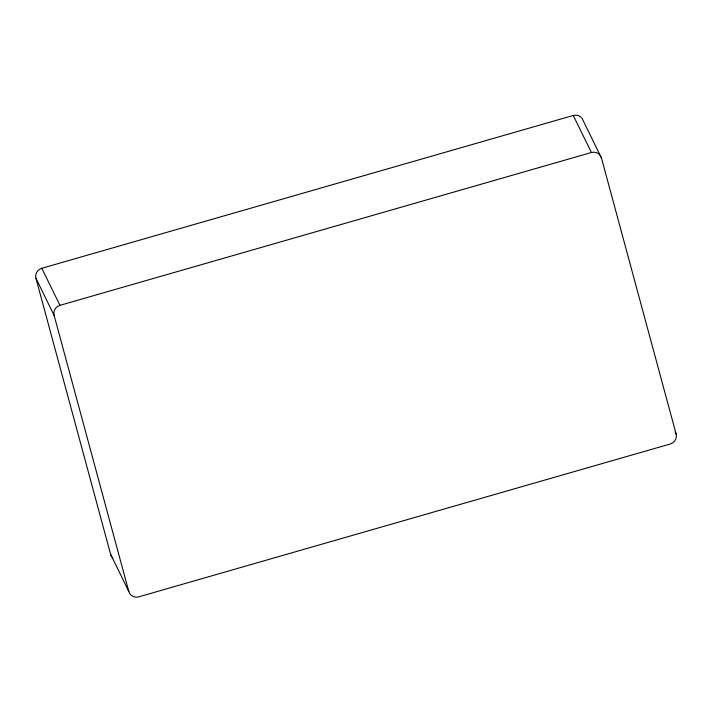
<?xml version="1.0" encoding="UTF-8"?>
<svg xmlns="http://www.w3.org/2000/svg" width="712" height="712" viewBox="0 0 712 712"><rect width="100%" height="100%" fill="white"/><g stroke="black" fill="none" stroke-linecap="round" stroke-linejoin="round"><path stroke-width="1.07" d="M112.879 558.048A8.277 7.921 -26.1 0 1 110.645 554.399L35.929 278.232A8.277 7.921 -26.1 0 1 41.803 268.291L573.258 115.46A8.277 7.921 -26.1 0 1 583.27 120.835L601.462 158.02M128.792 591.458L54.085 315.291A8.277 7.921 -26.1 0 1 59.959 305.341L591.405 152.51A8.277 7.921 -26.1 0 1 601.426 157.886L676.133 434.053A8.277 7.921 -26.1 0 1 670.259 443.994L138.537 596.905A8.277 7.921 -26.1 0 1 128.792 591.458L110.609 554.274M573.258 115.46L591.405 152.51M675.145 431.97L676.133 434.053M41.803 268.291L59.959 305.341M35.929 278.232L54.121 315.416"/></g></svg>
